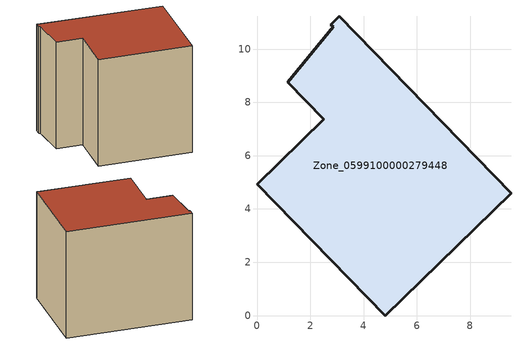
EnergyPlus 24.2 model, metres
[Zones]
Zone_0599100000279448
 floor ground (C_G): 2.78,10.92 3.09,11.22 9.53,4.59 4.82,0 0,4.93 2.5,7.37 1.15,8.76 2.85,10.84 z0
 wall outside (C_F): 4.82,0 9.53,4.59 3.09,11.22 2.78,10.92 2.85,10.84 1.15,8.76 2.5,7.37 0,4.93 4.82,0 z0:8.27
 roof outside (C_R): 3.09,11.22 2.78,10.92 2.85,10.84 1.15,8.76 2.5,7.37 0,4.93 4.82,0 9.53,4.59 z8.27
[BUILDING]
Pand.0599100000279448: North Axis=0; Terrain=City; Loads Convergence Tolerance Value=0.04; Temperature Convergence Tolerance Value=0.4; Solar Distribution=FullExterior; Maximum Number of Warmup Days=25; Minimum Number of Warmup Days=1
[Site:Location]
Rotterdam.The.Hague.AP_ZH_NLD Design_Conditions: Latitude=51.96; Longitude=4.45; Time Zone=1; Elevation=-4.5
[SITE:GROUNDTEMPERATURE:BUILDINGSURFACE]
18, 18, 18, 18, 18, 18, 18, 18, 18, 18, 18, 18
[MATERIAL] Thermal Absorptance=0.9; Solar Absorptance=0.7; Visible Absorptance=0.7
Name | Roughness | Thickness | Conductivity | Density | Specific Heat
G.TI.1975-1991 | MediumSmooth | 0.15 | 0.288461 | 540 | 1210
F.TI.1975-1991 | Rough | 0.3 | 0.230769 | 1920 | 840
R.TI.1975-1991 | MediumRough | 0.2 | 0.153846 | 1500 | 1000
[CONSTRUCTION]
C_G: G.TI.1975-1991
C_F: F.TI.1975-1991
C_R: R.TI.1975-1991
[ZONE]
Zone_0599100000279448: Type=1; Multiplier=1; Ceiling Height=Autocalculate; Volume=Autocalculate; Floor Area=autocalculate; Part of Total Floor Area=Yes
[ZONEINFILTRATION:DESIGNFLOWRATE]
Infil_Zone_0599100000279448: Zone or ZoneList or Space or SpaceList=Zone_0599100000279448; Schedule=AlwaysOn; Design Flow Rate Calculation Method=Flow/Area; Flow Rate per Floor Area=0.003; Constant Term Coefficient=1; Temperature Term Coefficient=0; Velocity Term Coefficient=0; Velocity Squared Term Coefficient=0
[HVACTEMPLATE:ZONE:IDEALLOADSAIRSYSTEM]
Zone_0599100000279448: Maximum Heating Supply Air Temperature=50; Minimum Cooling Supply Air Temperature=13; Maximum Heating Supply Air Humidity Ratio=0.0156; Minimum Cooling Supply Air Humidity Ratio=0.0077; Heating Limit=NoLimit; Cooling Limit=NoLimit; Dehumidification Control Type=ConstantSensibleHeatRatio; Cooling Sensible Heat Ratio=0.7; Dehumidification Setpoint=60; Humidification Control Type=None; Humidification Setpoint=30; Outdoor Air Method=None; Outdoor Air Flow Rate per Person=0.00944; Outdoor Air Flow Rate per Zone Floor Area=0; Outdoor Air Flow Rate per Zone=0; Demand Controlled Ventilation Type=None; Outdoor Air Economizer Type=NoEconomizer; Heat Recovery Type=None; Sensible Heat Recovery Effectiveness=0.7; Latent Heat Recovery Effectiveness=0.65
[ZONECONTROL:THERMOSTAT]
ThermostatControl_Zone_0599100000279448: Zone or ZoneList=Zone_0599100000279448; Control Type Schedule=DualSetpointControlType; Control 1=Thermostat_Zone_0599100000279448; Temperature Difference Between Cutout And Setpoint=0
[THERMOSTATSETPOINT:DUALSETPOINT]
Thermostat_Zone_0599100000279448: Heating Setpoint Temperature Schedule=HeatingSetpoint_Zone_0599100000279448; Cooling Setpoint Temperature Schedule=CoolingSetpoint_Zone_0599100000279448
[SCHEDULE:COMPACT]
HeatingSetpoint_Zone_0599100000279448: Through: 12/31, For: AllDays, Until: 24:00, 21
CoolingSetpoint_Zone_0599100000279448: Through: 12/31, For: AllDays, Until: 24:00, 24
DualSetpointControlType: Through: 12/31, For: AllDays, Until: 24:00, 4
AlwaysOn: Through: 12/31, For: AllDays, Until: 24:00, 1
